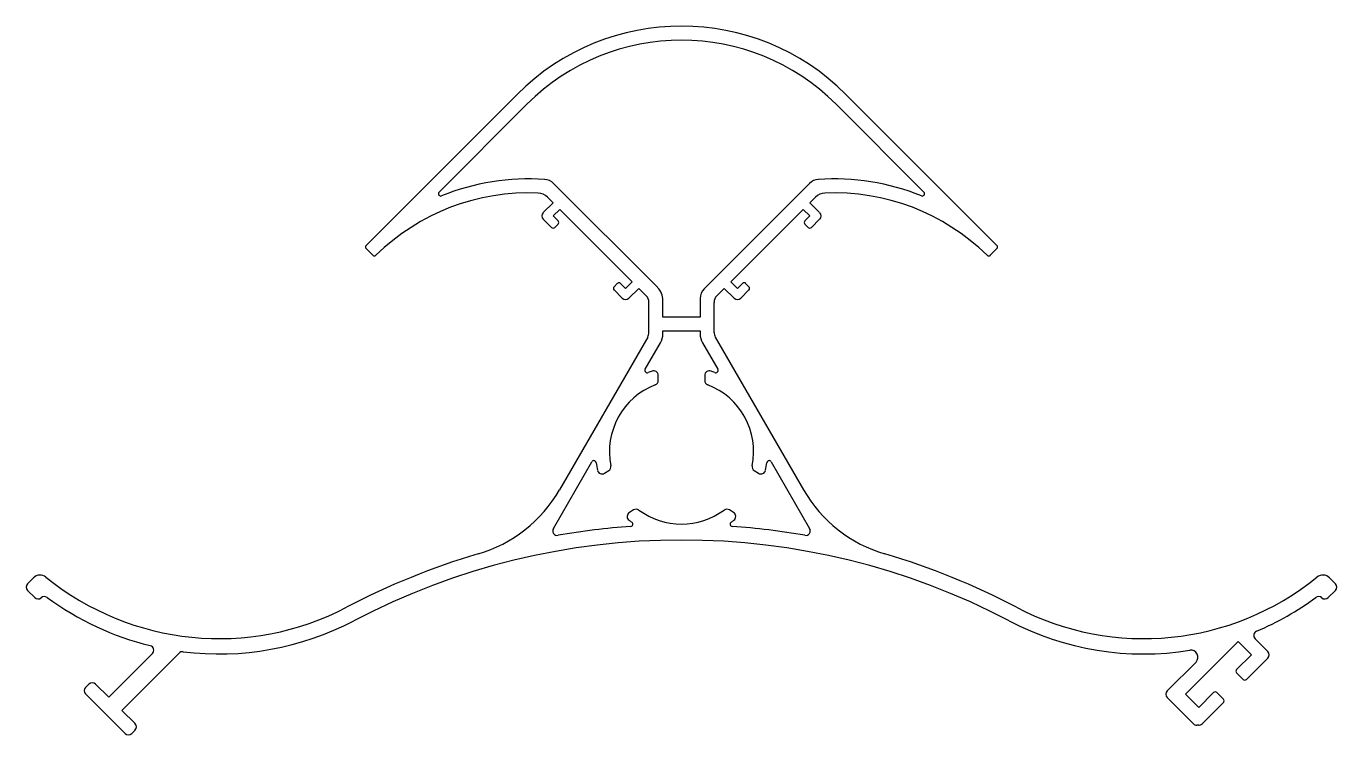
# Model space of a CAD drawing. Extents: x 2374 to 2656, y 937 to 1089.
import ezdxf

# ---------------------------------------------------------------- set-up
doc = ezdxf.new("R2010")
doc.units = 0
doc.layers.get('0').update_dxf_attribs({"linetype": 'CONTINUOUS'})

msp = doc.modelspace()

# ---------------------------------------------------------------- linework, layer by layer
for p, q in [((2447.24, 1042.32), (2479.69, 1074.78)), ((2582.86, 1042.32), (2550.4, 1074.78)), ((2462.94, 1053.78), (2481.81, 1072.65)), ((2548.28, 1072.65), (2567.16, 1053.78)), ((2509.88, 1033.3), (2487.55, 1055.63)), ((2542.55, 1055.63), (2519.93, 1033.01)), ((2487.46, 1051.47), (2485.34, 1049.35)), ((2487.46, 1051.47), (2486.24, 1052.7)), ((2542.63, 1051.47), (2543.86, 1052.7)), ((2542.63, 1051.47), (2544.75, 1049.35)), ((2488.88, 1050.05), (2487.46, 1048.64)), ((2487.46, 1048.64), (2488.52, 1047.58)), ((2488.88, 1050.05), (2504.43, 1034.5)), ((2541.22, 1050.05), (2525.66, 1034.5)), ((2541.22, 1050.05), (2542.63, 1048.64)), ((2542.63, 1048.64), (2541.57, 1047.58)), ((2485.34, 1047.93), (2487.11, 1046.17)), ((2488.52, 1046.87), (2487.82, 1046.17)), ((2541.57, 1046.87), (2542.28, 1046.17)), ((2544.75, 1047.93), (2542.98, 1046.17)), ((2447.24, 1041.62), (2448.66, 1040.2)), ((2582.86, 1041.62), (2581.44, 1040.2)), ((2501.25, 1034.14), (2500.55, 1033.44)), ((2501.96, 1034.14), (2503.02, 1033.08)), ((2504.43, 1034.5), (2503.02, 1033.08)), ((2525.66, 1034.5), (2527.07, 1033.08)), ((2528.14, 1034.14), (2527.07, 1033.08)), ((2528.84, 1034.14), (2529.55, 1033.44)), ((2500.55, 1032.73), (2502.31, 1030.96)), ((2505.85, 1033.08), (2503.73, 1030.96)), ((2505.85, 1033.08), (2507.46, 1031.47)), ((2524.25, 1033.08), (2522.63, 1031.47)), ((2524.25, 1033.08), (2526.37, 1030.96)), ((2529.55, 1032.73), (2527.78, 1030.96)), ((2508.05, 1023.61), (2508.05, 1030.06)), ((2511.05, 1026.92), (2511.05, 1030.47)), ((2519.05, 1030.89), (2519.05, 1026.92)), ((2522.05, 1023.61), (2522.05, 1030.06)), ((2519.05, 1026.92), (2511.05, 1026.92)), ((2511.05, 1023.34), (2511.05, 1023.92)), ((2511.05, 1023.92), (2519.05, 1023.92)), ((2519.05, 1023.92), (2519.05, 1023.34)), ((2507.78, 1022.61), (2488.82, 989.77)), ((2507.25, 1015.69), (2510.51, 1021.34)), ((2519.58, 1021.34), (2522.85, 1015.69)), ((2522.32, 1022.61), (2541.28, 989.77)), ((2510.05, 1013.3), (2510.05, 1014.36)), ((2520.05, 1014.36), (2520.05, 1013.3)), ((2487.5, 981.49), (2495.76, 995.8)), ((2534.33, 995.8), (2542.59, 981.49)), ((2498.49, 993.34), (2499.39, 993.91)), ((2530.7, 993.91), (2531.61, 993.34)), ((2504.75, 985.47), (2503.85, 984.89)), ((2526.25, 984.89), (2525.34, 985.47)), ((2375.73, 970.87), (2374.46, 969.56)), ((2654.36, 970.87), (2655.64, 969.56)), ((2374.46, 968.15), (2376.01, 966.61)), ((2655.63, 968.15), (2654.09, 966.61)), ((2634.73, 957.15), (2623.42, 945.84)), ((2634.73, 957.15), (2637.56, 954.32)), ((2638.35, 957.77), (2641.09, 955.03)), ((2391.9, 945.2), (2401.31, 954.61)), ((2394.73, 942.37), (2407.05, 954.7)), ((2625.66, 952.75), (2619.46, 946.55)), ((2637.56, 954.32), (2634.38, 951.14)), ((2636.5, 949.02), (2641.09, 953.62)), ((2634.38, 950.43), (2635.79, 949.02)), ((2386.95, 947.32), (2387.66, 948.03)), ((2389.07, 948.03), (2391.9, 945.2)), ((2386.95, 945.91), (2395.44, 937.42)), ((2619.46, 945.13), (2625.11, 939.47)), ((2623.42, 945.84), (2626.24, 943.01)), ((2629.43, 946.19), (2626.24, 943.01)), ((2631.55, 944.07), (2626.95, 939.47)), ((2630.13, 946.19), (2631.55, 944.78)), ((2394.73, 942.37), (2397.56, 939.55)), ((2626.24, 939.18), (2625.82, 939.18)), ((2396.85, 937.42), (2397.56, 938.13))]:
    msp.add_line(p, q)
for centre, radius, start, end in [((2515.05, 1039.42), 50, 45, 135), ((2515.05, 1039.42), 47, 45, 135), ((2482.24, 1006.61), 50, 86.1131, 112.0422), ((2547.85, 1006.61), 50, 67.9578, 93.8869), ((2463.29, 1053.42), 0.5, 135, 292.0422), ((2485.43, 1053.51), 3, 45, 86.1131), ((2544.67, 1053.51), 3, 93.8869, 135), ((2566.81, 1053.42), 0.5, 247.9578, 45), ((2482.24, 1006.61), 47, 87.5574, 134.3969), ((2484.12, 1050.57), 3, 45, 87.5574), ((2545.98, 1050.57), 3, 92.4426, 135), ((2547.85, 1006.61), 47, 45.6031, 92.4426), ((2486.05, 1048.64), 1, 135, 225), ((2544.05, 1048.64), 1, 315, 45), ((2487.46, 1046.52), 0.5, 225, 315), ((2488.17, 1047.23), 0.5, 315, 45), ((2541.92, 1047.23), 0.5, 135, 225), ((2542.63, 1046.52), 0.5, 225, 315), ((2447.59, 1041.97), 0.5, 135, 225), ((2449.01, 1040.55), 0.5, 225, 314.3969), ((2581.09, 1040.55), 0.5, 225.6031, 315), ((2582.5, 1041.97), 0.5, 315, 45), ((2501.61, 1033.79), 0.5, 45, 135), ((2528.49, 1033.79), 0.5, 45, 135), ((2500.9, 1033.08), 0.5, 135, 225), ((2506.05, 1030.06), 2, 0, 45), ((2507.05, 1030.47), 4, 0, 45), ((2522.05, 1030.89), 3, 135, 180), ((2524.05, 1030.06), 2, 135, 180), ((2529.2, 1033.08), 0.5, 315, 45), ((2503.02, 1031.67), 1, 225, 315), ((2527.07, 1031.67), 1, 225, 315), ((2506.05, 1023.61), 2, 330, 0), ((2507.05, 1023.34), 4, 330, 360), ((2523.05, 1023.34), 4, 180, 210), ((2524.05, 1023.61), 2, 180, 210), ((2507.68, 1015.44), 0.5, 150, 292.8142), ((2515.05, 997.93), 18.5, 110.051, 112.8142), ((2509.05, 1014.36), 1, 0, 110.051), ((2521.05, 1014.36), 1, 69.949, 180), ((2515.05, 997.93), 18.5, 67.1858, 69.949), ((2522.41, 1015.44), 0.5, 247.1858, 30), ((2515.05, 997.93), 15.5, 111.3237, 191.0828), ((2509.05, 1013.3), 1, 291.3237, 360), ((2521.05, 1013.3), 1, 180, 248.6763), ((2515.05, 997.93), 15.5, 348.9172, 68.6763), ((2496.2, 995.55), 0.5, 7.1858, 150), ((2515.05, 997.93), 18.5, 187.1858, 192.3555), ((2498.86, 994.75), 1, 302.4065, 11.0828), ((2531.24, 994.75), 1, 168.9172, 237.5935), ((2515.05, 997.93), 18.5, 347.6445, 352.8142), ((2533.9, 995.55), 0.5, 30, 172.8142), ((2497.95, 994.18), 1, 192.3555, 302.4065), ((2532.14, 994.18), 1, 237.5935, 347.6445), ((2462.84, 1004.77), 30, 286.3926, 330), ((2567.26, 1004.77), 30, 210, 253.6074), ((2504.38, 984.05), 1, 122.4065, 232.4576), ((2505.29, 984.62), 1, 53.7302, 122.4065), ((2515.05, 997.93), 15.5, 233.7302, 306.2698), ((2524.81, 984.62), 1, 57.5935, 126.2698), ((2525.71, 984.05), 1, 307.5424, 57.5935), ((2488.37, 980.99), 1, 150, 279.847), ((2515.05, 827.29), 155, 94.0401, 99.847), ((2515.05, 997.93), 18.5, 232.4576, 234.7873), ((2504.09, 982.4), 0.5, 274.0401, 54.7873), ((2526, 982.4), 0.5, 125.2127, 265.9599), ((2515.05, 997.93), 18.5, 305.2127, 307.5424), ((2515.05, 827.29), 155, 80.153, 85.9599), ((2541.73, 980.99), 1, 260.153, 30), ((2515.05, 827.29), 151.7, 62.3215, 117.6785), ((2515.05, 827.29), 155, 106.3926, 117.6785), ((2515.05, 827.29), 155, 62.3215, 73.6074), ((2375.17, 968.86), 1, 135.6753, 225), ((2377.16, 969.47), 2, 50.8895, 135.6753), ((2415.64, 1016.8), 59, 230.8895, 297.6785), ((2614.45, 1016.8), 59, 242.3215, 309.1105), ((2652.93, 969.47), 2, 44.3247, 129.1105), ((2654.92, 968.86), 1, 315, 44.3247), ((2376.71, 967.32), 1, 225, 312.8776), ((2378.07, 965.85), 1, 53.5942, 132.8776), ((2415.64, 1016.8), 62.3, 233.5942, 256.2512), ((2614.45, 1016.8), 62.3, 292.8761, 306.4058), ((2652.02, 965.85), 1, 47.1224, 126.4058), ((2653.38, 967.32), 1, 227.1224, 315), ((2415.64, 1016.8), 62.3, 262.8486, 297.6785), ((2614.45, 1016.8), 62.3, 242.3215, 279.1529), ((2639.06, 958.48), 1, 112.8761, 225), ((2400.6, 955.31), 1, 315, 76.2512), ((2624.6, 953.81), 1.5, 315, 99.1529), ((2407.76, 953.99), 1, 82.8486, 135), ((2640.39, 954.32), 1, 315, 45), ((2634.73, 950.79), 0.5, 135, 225), ((2387.66, 946.62), 1, 135, 225), ((2388.37, 947.32), 1, 45, 135), ((2636.14, 949.37), 0.5, 225, 315), ((2620.16, 945.84), 1, 135, 225), ((2629.78, 945.84), 0.5, 45, 135), ((2631.19, 944.42), 0.5, 315, 45), ((2396.85, 938.84), 1, 315, 45), ((2625.82, 940.18), 1, 225, 270), ((2626.24, 940.18), 1, 270, 315), ((2396.14, 938.13), 1, 225, 315)]:
    msp.add_arc(centre, radius, start, end)

doc.saveas('drawing.dxf')
